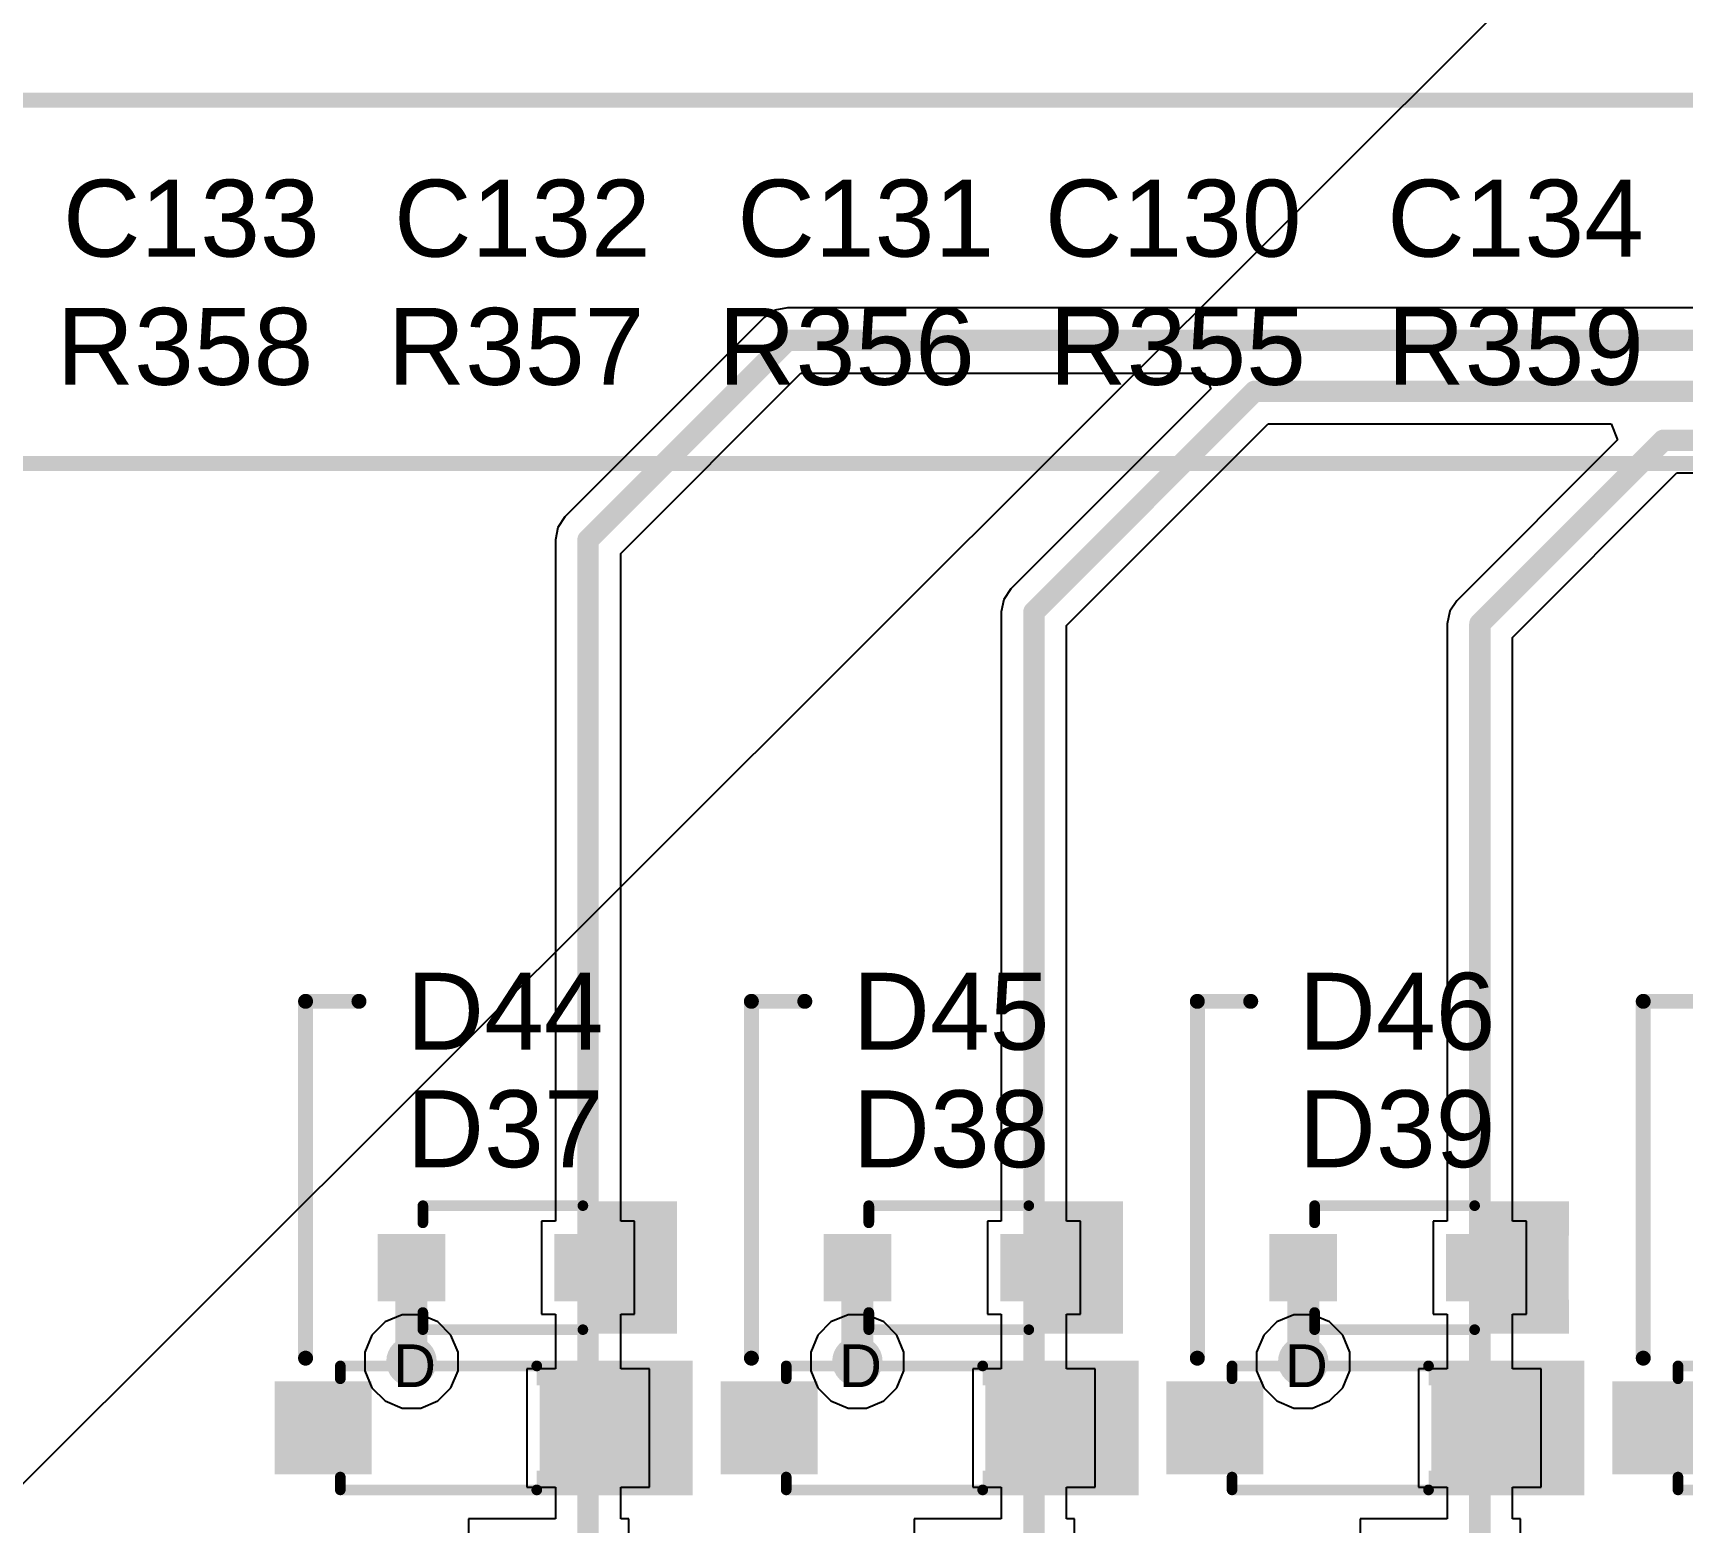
# Model space of a CAD drawing. Header units: inches. Extents: x -11 to 5428, y 0 to 5423.
# Drawn here: x 12.92 to 32.54, y 18.39 to 36.1 of the extents above; entities that cross this region are included whole.
import ezdxf

# ---------------------------------------------------------------- set-up
doc = ezdxf.new("R2010")
doc.units = ezdxf.units.IN
for name, color, linetype in [('Bottom Layer', 5, 'Continuous'), ('Bottom Solder', 6, 'Continuous'), ('Drill Drawing', 1, 'Continuous'), ('GND', 16, 'Continuous'), ('PWR', 76, 'Continuous'), ('Top Layer', 1, 'Continuous'), ('Top Overlay', 2, 'Continuous'), ('Top Paste', 8, 'Continuous'), ('Top Solder', 216, 'Continuous'), ('Via Holes', 16, 'Continuous')]:
    doc.layers.add(name, color=color, linetype=linetype)
doc.styles.add('Arial', font='', dxfattribs={"height": 0.2})
doc.styles.get('Arial').set_extended_font_data('Arial')

# ---------------------------------------------------------------- blocks, each defined once
blk = doc.blocks.new('SOD_123_79')
at = {"layer": 'Top Layer'}
for points in [[(-1.1, 0.45), (-1.1, -0.45), (-2.05, -0.45), (-2.05, 0.45)], [(2.05, 0.45), (2.05, -0.45), (1.1, -0.45), (1.1, 0.45)]]:
    blk.add_hatch(color=1, dxfattribs=at).paths.add_polyline_path(points)
at = {"layer": 'Top Overlay'}
for points in [[(0.965, 0.508), (2.819, 0.508), (2.819, 0.8), (0.965, 0.8)], [(2.12, -0.787), (2.819, -0.787), (2.819, 0.787), (2.12, 0.787)], [(0.965, -0.8), (2.819, -0.8), (2.819, -0.508), (0.965, -0.508)]]:
    blk.add_hatch(color=2, dxfattribs=at).paths.add_polyline_path(points)
at = {"layer": 'Top Paste'}
for points in [[(-1.1, 0.45), (-1.1, -0.45), (-2.05, -0.45), (-2.05, 0.45)], [(2.05, 0.45), (2.05, -0.45), (1.1, -0.45), (1.1, 0.45)]]:
    blk.add_hatch(color=8, dxfattribs=at).paths.add_polyline_path(points)
at = {"layer": 'Top Solder'}
for points in [[(-0.998, 0.552), (-0.998, -0.552), (-2.152, -0.552), (-2.152, 0.552)], [(2.152, 0.552), (2.152, -0.552), (0.998, -0.552), (0.998, 0.552)]]:
    blk.add_hatch(color=216, dxfattribs=at).paths.add_polyline_path(points)
at = {"layer": 'Top Overlay'}
for points in [[(-1.372, 0.737, 0.127, 0.127, 0), (0.965, 0.737, 0.127, 0.127, 0)], [(-1.372, 0.584, 0.127, 0.127, 0), (-1.372, 0.737, 0.127, 0.127, 0)], [(-1.372, -0.737, 0.127, 0.127, 0), (-1.372, -0.584, 0.127, 0.127, 0)], [(-1.372, -0.737, 0.127, 0.127, 0), (0.965, -0.737, 0.127, 0.127, 0)]]:
    blk.add_lwpolyline(points, format="xyseb", dxfattribs=at)
for points in [[(-1.403, 0.737, 0.0635, 0.0635, 1), (-1.34, 0.737, 0.0635, 0.0635, 1)], [(-1.403, 0.737, 0.0635, 0.0635, 1), (-1.34, 0.737, 0.0635, 0.0635, 1)], [(0.933, 0.737, 0.0635, 0.0635, 1), (0.997, 0.737, 0.0635, 0.0635, 1)], [(-1.403, 0.584, 0.0635, 0.0635, 1), (-1.34, 0.584, 0.0635, 0.0635, 1)], [(-1.403, -0.584, 0.0635, 0.0635, 1), (-1.34, -0.584, 0.0635, 0.0635, 1)], [(-1.403, -0.737, 0.0635, 0.0635, 1), (-1.34, -0.737, 0.0635, 0.0635, 1)], [(-1.403, -0.737, 0.0635, 0.0635, 1), (-1.34, -0.737, 0.0635, 0.0635, 1)], [(0.933, -0.737, 0.0635, 0.0635, 1), (0.997, -0.737, 0.0635, 0.0635, 1)]]:
    blk.add_lwpolyline(points, format="xyseb", close=True, dxfattribs=at)
blk = doc.blocks.new('SOD323F_84')
at = {"layer": 'Top Layer'}
for points in [[(-1.35, 0.3), (-0.75, 0.3), (-0.75, -0.3), (-1.35, -0.3)], [(0.75, 0.3), (1.35, 0.3), (1.35, -0.3), (0.75, -0.3)]]:
    blk.add_hatch(color=1, dxfattribs=at).paths.add_polyline_path(points)
at = {"layer": 'Top Overlay'}
for points in [[(0.989, 0.382), (2.109, 0.382), (2.109, 0.788), (0.989, 0.788)], [(1.422, -0.406), (2.108, -0.406), (2.108, 0.457), (1.422, 0.457)], [(0.989, -0.786), (2.109, -0.786), (2.109, -0.38), (0.989, -0.38)]]:
    blk.add_hatch(color=2, dxfattribs=at).paths.add_polyline_path(points)
at = {"layer": 'Top Paste'}
for points in [[(-1.35, 0.3), (-0.75, 0.3), (-0.75, -0.3), (-1.35, -0.3)], [(0.75, 0.3), (1.35, 0.3), (1.35, -0.3), (0.75, -0.3)]]:
    blk.add_hatch(color=8, dxfattribs=at).paths.add_polyline_path(points)
at = {"layer": 'Top Solder'}
for points in [[(-1.452, 0.402), (-0.648, 0.402), (-0.648, -0.402), (-1.452, -0.402)], [(0.648, 0.402), (1.452, 0.402), (1.452, -0.402), (0.648, -0.402)]]:
    blk.add_hatch(color=216, dxfattribs=at).paths.add_polyline_path(points)
at = {"layer": 'Top Overlay'}
for points in [[(-0.914, 0.533, 0.127, 0.127, 0), (-0.914, 0.737, 0.127, 0.127, 0)], [(-0.914, 0.737, 0.127, 0.127, 0), (0.988, 0.737, 0.127, 0.127, 0)], [(-0.914, -0.737, 0.127, 0.127, 0), (-0.914, -0.533, 0.127, 0.127, 0)], [(-0.914, -0.737, 0.127, 0.127, 0), (0.988, -0.737, 0.127, 0.127, 0)]]:
    blk.add_lwpolyline(points, format="xyseb", dxfattribs=at)
for points in [[(-0.946, 0.737, 0.0635, 0.0635, 1), (-0.883, 0.737, 0.0635, 0.0635, 1)], [(-0.946, 0.737, 0.0635, 0.0635, 1), (-0.883, 0.737, 0.0635, 0.0635, 1)], [(0.957, 0.737, 0.0635, 0.0635, 1), (1.02, 0.737, 0.0635, 0.0635, 1)], [(-0.946, 0.533, 0.0635, 0.0635, 1), (-0.883, 0.533, 0.0635, 0.0635, 1)], [(-0.946, -0.533, 0.0635, 0.0635, 1), (-0.883, -0.533, 0.0635, 0.0635, 1)], [(-0.946, -0.737, 0.0635, 0.0635, 1), (-0.883, -0.737, 0.0635, 0.0635, 1)], [(-0.946, -0.737, 0.0635, 0.0635, 1), (-0.883, -0.737, 0.0635, 0.0635, 1)], [(0.957, -0.737, 0.0635, 0.0635, 1), (1.02, -0.737, 0.0635, 0.0635, 1)]]:
    blk.add_lwpolyline(points, format="xyseb", close=True, dxfattribs=at)
blk = doc.blocks.new('SOD_123_85')
at = {"layer": 'Top Layer'}
for points in [[(-1.1, 0.45), (-1.1, -0.45), (-2.05, -0.45), (-2.05, 0.45)], [(2.05, 0.45), (2.05, -0.45), (1.1, -0.45), (1.1, 0.45)]]:
    blk.add_hatch(color=1, dxfattribs=at).paths.add_polyline_path(points)
at = {"layer": 'Top Overlay'}
for points in [[(0.965, 0.508), (2.819, 0.508), (2.819, 0.8), (0.965, 0.8)], [(2.12, -0.787), (2.819, -0.787), (2.819, 0.787), (2.12, 0.787)], [(0.965, -0.8), (2.819, -0.8), (2.819, -0.508), (0.965, -0.508)]]:
    blk.add_hatch(color=2, dxfattribs=at).paths.add_polyline_path(points)
at = {"layer": 'Top Paste'}
for points in [[(-1.1, 0.45), (-1.1, -0.45), (-2.05, -0.45), (-2.05, 0.45)], [(2.05, 0.45), (2.05, -0.45), (1.1, -0.45), (1.1, 0.45)]]:
    blk.add_hatch(color=8, dxfattribs=at).paths.add_polyline_path(points)
at = {"layer": 'Top Solder'}
for points in [[(-0.998, 0.552), (-0.998, -0.552), (-2.152, -0.552), (-2.152, 0.552)], [(2.152, 0.552), (2.152, -0.552), (0.998, -0.552), (0.998, 0.552)]]:
    blk.add_hatch(color=216, dxfattribs=at).paths.add_polyline_path(points)
at = {"layer": 'Top Overlay'}
for points in [[(-1.372, 0.737, 0.127, 0.127, 0), (0.965, 0.737, 0.127, 0.127, 0)], [(-1.372, 0.584, 0.127, 0.127, 0), (-1.372, 0.737, 0.127, 0.127, 0)], [(-1.372, -0.737, 0.127, 0.127, 0), (-1.372, -0.584, 0.127, 0.127, 0)], [(-1.372, -0.737, 0.127, 0.127, 0), (0.965, -0.737, 0.127, 0.127, 0)]]:
    blk.add_lwpolyline(points, format="xyseb", dxfattribs=at)
for points in [[(-1.403, 0.737, 0.0635, 0.0635, 1), (-1.34, 0.737, 0.0635, 0.0635, 1)], [(-1.403, 0.737, 0.0635, 0.0635, 1), (-1.34, 0.737, 0.0635, 0.0635, 1)], [(0.933, 0.737, 0.0635, 0.0635, 1), (0.997, 0.737, 0.0635, 0.0635, 1)], [(-1.403, 0.584, 0.0635, 0.0635, 1), (-1.34, 0.584, 0.0635, 0.0635, 1)], [(-1.403, -0.584, 0.0635, 0.0635, 1), (-1.34, -0.584, 0.0635, 0.0635, 1)], [(-1.403, -0.737, 0.0635, 0.0635, 1), (-1.34, -0.737, 0.0635, 0.0635, 1)], [(-1.403, -0.737, 0.0635, 0.0635, 1), (-1.34, -0.737, 0.0635, 0.0635, 1)], [(0.933, -0.737, 0.0635, 0.0635, 1), (0.997, -0.737, 0.0635, 0.0635, 1)]]:
    blk.add_lwpolyline(points, format="xyseb", close=True, dxfattribs=at)
blk = doc.blocks.new('SOD323F_87')
at = {"layer": 'Top Layer'}
for points in [[(-1.35, 0.3), (-0.75, 0.3), (-0.75, -0.3), (-1.35, -0.3)], [(0.75, 0.3), (1.35, 0.3), (1.35, -0.3), (0.75, -0.3)]]:
    blk.add_hatch(color=1, dxfattribs=at).paths.add_polyline_path(points)
at = {"layer": 'Top Overlay'}
for points in [[(0.989, 0.382), (2.109, 0.382), (2.109, 0.788), (0.989, 0.788)], [(1.422, -0.406), (2.108, -0.406), (2.108, 0.457), (1.422, 0.457)], [(0.989, -0.786), (2.109, -0.786), (2.109, -0.38), (0.989, -0.38)]]:
    blk.add_hatch(color=2, dxfattribs=at).paths.add_polyline_path(points)
at = {"layer": 'Top Paste'}
for points in [[(-1.35, 0.3), (-0.75, 0.3), (-0.75, -0.3), (-1.35, -0.3)], [(0.75, 0.3), (1.35, 0.3), (1.35, -0.3), (0.75, -0.3)]]:
    blk.add_hatch(color=8, dxfattribs=at).paths.add_polyline_path(points)
at = {"layer": 'Top Solder'}
for points in [[(-1.452, 0.402), (-0.648, 0.402), (-0.648, -0.402), (-1.452, -0.402)], [(0.648, 0.402), (1.452, 0.402), (1.452, -0.402), (0.648, -0.402)]]:
    blk.add_hatch(color=216, dxfattribs=at).paths.add_polyline_path(points)
at = {"layer": 'Top Overlay'}
for points in [[(-0.914, 0.533, 0.127, 0.127, 0), (-0.914, 0.737, 0.127, 0.127, 0)], [(-0.914, 0.737, 0.127, 0.127, 0), (0.988, 0.737, 0.127, 0.127, 0)], [(-0.914, -0.737, 0.127, 0.127, 0), (-0.914, -0.533, 0.127, 0.127, 0)], [(-0.914, -0.737, 0.127, 0.127, 0), (0.988, -0.737, 0.127, 0.127, 0)]]:
    blk.add_lwpolyline(points, format="xyseb", dxfattribs=at)
for points in [[(-0.946, 0.737, 0.0635, 0.0635, 1), (-0.883, 0.737, 0.0635, 0.0635, 1)], [(-0.946, 0.737, 0.0635, 0.0635, 1), (-0.883, 0.737, 0.0635, 0.0635, 1)], [(0.957, 0.737, 0.0635, 0.0635, 1), (1.02, 0.737, 0.0635, 0.0635, 1)], [(-0.946, 0.533, 0.0635, 0.0635, 1), (-0.883, 0.533, 0.0635, 0.0635, 1)], [(-0.946, -0.533, 0.0635, 0.0635, 1), (-0.883, -0.533, 0.0635, 0.0635, 1)], [(-0.946, -0.737, 0.0635, 0.0635, 1), (-0.883, -0.737, 0.0635, 0.0635, 1)], [(-0.946, -0.737, 0.0635, 0.0635, 1), (-0.883, -0.737, 0.0635, 0.0635, 1)], [(0.957, -0.737, 0.0635, 0.0635, 1), (1.02, -0.737, 0.0635, 0.0635, 1)]]:
    blk.add_lwpolyline(points, format="xyseb", close=True, dxfattribs=at)
blk = doc.blocks.new('SOD_123_88')
at = {"layer": 'Top Layer'}
for points in [[(-1.1, 0.45), (-1.1, -0.45), (-2.05, -0.45), (-2.05, 0.45)], [(2.05, 0.45), (2.05, -0.45), (1.1, -0.45), (1.1, 0.45)]]:
    blk.add_hatch(color=1, dxfattribs=at).paths.add_polyline_path(points)
at = {"layer": 'Top Overlay'}
for points in [[(0.965, 0.508), (2.819, 0.508), (2.819, 0.8), (0.965, 0.8)], [(2.12, -0.787), (2.819, -0.787), (2.819, 0.787), (2.12, 0.787)], [(0.965, -0.8), (2.819, -0.8), (2.819, -0.508), (0.965, -0.508)]]:
    blk.add_hatch(color=2, dxfattribs=at).paths.add_polyline_path(points)
at = {"layer": 'Top Paste'}
for points in [[(-1.1, 0.45), (-1.1, -0.45), (-2.05, -0.45), (-2.05, 0.45)], [(2.05, 0.45), (2.05, -0.45), (1.1, -0.45), (1.1, 0.45)]]:
    blk.add_hatch(color=8, dxfattribs=at).paths.add_polyline_path(points)
at = {"layer": 'Top Solder'}
for points in [[(-0.998, 0.552), (-0.998, -0.552), (-2.152, -0.552), (-2.152, 0.552)], [(2.152, 0.552), (2.152, -0.552), (0.998, -0.552), (0.998, 0.552)]]:
    blk.add_hatch(color=216, dxfattribs=at).paths.add_polyline_path(points)
at = {"layer": 'Top Overlay'}
for points in [[(-1.372, 0.737, 0.127, 0.127, 0), (0.965, 0.737, 0.127, 0.127, 0)], [(-1.372, 0.584, 0.127, 0.127, 0), (-1.372, 0.737, 0.127, 0.127, 0)], [(-1.372, -0.737, 0.127, 0.127, 0), (-1.372, -0.584, 0.127, 0.127, 0)], [(-1.372, -0.737, 0.127, 0.127, 0), (0.965, -0.737, 0.127, 0.127, 0)]]:
    blk.add_lwpolyline(points, format="xyseb", dxfattribs=at)
for points in [[(-1.403, 0.737, 0.0635, 0.0635, 1), (-1.34, 0.737, 0.0635, 0.0635, 1)], [(-1.403, 0.737, 0.0635, 0.0635, 1), (-1.34, 0.737, 0.0635, 0.0635, 1)], [(0.933, 0.737, 0.0635, 0.0635, 1), (0.997, 0.737, 0.0635, 0.0635, 1)], [(-1.403, 0.584, 0.0635, 0.0635, 1), (-1.34, 0.584, 0.0635, 0.0635, 1)], [(-1.403, -0.584, 0.0635, 0.0635, 1), (-1.34, -0.584, 0.0635, 0.0635, 1)], [(-1.403, -0.737, 0.0635, 0.0635, 1), (-1.34, -0.737, 0.0635, 0.0635, 1)], [(-1.403, -0.737, 0.0635, 0.0635, 1), (-1.34, -0.737, 0.0635, 0.0635, 1)], [(0.933, -0.737, 0.0635, 0.0635, 1), (0.997, -0.737, 0.0635, 0.0635, 1)]]:
    blk.add_lwpolyline(points, format="xyseb", close=True, dxfattribs=at)
blk = doc.blocks.new('SOD323F_90')
at = {"layer": 'Top Layer'}
for points in [[(-1.35, 0.3), (-0.75, 0.3), (-0.75, -0.3), (-1.35, -0.3)], [(0.75, 0.3), (1.35, 0.3), (1.35, -0.3), (0.75, -0.3)]]:
    blk.add_hatch(color=1, dxfattribs=at).paths.add_polyline_path(points)
at = {"layer": 'Top Overlay'}
for points in [[(0.989, 0.382), (2.109, 0.382), (2.109, 0.788), (0.989, 0.788)], [(1.422, -0.406), (2.108, -0.406), (2.108, 0.457), (1.422, 0.457)], [(0.989, -0.786), (2.109, -0.786), (2.109, -0.38), (0.989, -0.38)]]:
    blk.add_hatch(color=2, dxfattribs=at).paths.add_polyline_path(points)
at = {"layer": 'Top Paste'}
for points in [[(-1.35, 0.3), (-0.75, 0.3), (-0.75, -0.3), (-1.35, -0.3)], [(0.75, 0.3), (1.35, 0.3), (1.35, -0.3), (0.75, -0.3)]]:
    blk.add_hatch(color=8, dxfattribs=at).paths.add_polyline_path(points)
at = {"layer": 'Top Solder'}
for points in [[(-1.452, 0.402), (-0.648, 0.402), (-0.648, -0.402), (-1.452, -0.402)], [(0.648, 0.402), (1.452, 0.402), (1.452, -0.402), (0.648, -0.402)]]:
    blk.add_hatch(color=216, dxfattribs=at).paths.add_polyline_path(points)
at = {"layer": 'Top Overlay'}
for points in [[(-0.914, 0.533, 0.127, 0.127, 0), (-0.914, 0.737, 0.127, 0.127, 0)], [(-0.914, 0.737, 0.127, 0.127, 0), (0.988, 0.737, 0.127, 0.127, 0)], [(-0.914, -0.737, 0.127, 0.127, 0), (-0.914, -0.533, 0.127, 0.127, 0)], [(-0.914, -0.737, 0.127, 0.127, 0), (0.988, -0.737, 0.127, 0.127, 0)]]:
    blk.add_lwpolyline(points, format="xyseb", dxfattribs=at)
for points in [[(-0.946, 0.737, 0.0635, 0.0635, 1), (-0.883, 0.737, 0.0635, 0.0635, 1)], [(-0.946, 0.737, 0.0635, 0.0635, 1), (-0.883, 0.737, 0.0635, 0.0635, 1)], [(0.957, 0.737, 0.0635, 0.0635, 1), (1.02, 0.737, 0.0635, 0.0635, 1)], [(-0.946, 0.533, 0.0635, 0.0635, 1), (-0.883, 0.533, 0.0635, 0.0635, 1)], [(-0.946, -0.533, 0.0635, 0.0635, 1), (-0.883, -0.533, 0.0635, 0.0635, 1)], [(-0.946, -0.737, 0.0635, 0.0635, 1), (-0.883, -0.737, 0.0635, 0.0635, 1)], [(-0.946, -0.737, 0.0635, 0.0635, 1), (-0.883, -0.737, 0.0635, 0.0635, 1)], [(0.957, -0.737, 0.0635, 0.0635, 1), (1.02, -0.737, 0.0635, 0.0635, 1)]]:
    blk.add_lwpolyline(points, format="xyseb", close=True, dxfattribs=at)
blk = doc.blocks.new('SOD_123_91')
at = {"layer": 'Top Layer'}
for points in [[(-1.1, 0.45), (-1.1, -0.45), (-2.05, -0.45), (-2.05, 0.45)], [(2.05, 0.45), (2.05, -0.45), (1.1, -0.45), (1.1, 0.45)]]:
    blk.add_hatch(color=1, dxfattribs=at).paths.add_polyline_path(points)
at = {"layer": 'Top Overlay'}
for points in [[(0.965, 0.508), (2.819, 0.508), (2.819, 0.8), (0.965, 0.8)], [(2.12, -0.787), (2.819, -0.787), (2.819, 0.787), (2.12, 0.787)], [(0.965, -0.8), (2.819, -0.8), (2.819, -0.508), (0.965, -0.508)]]:
    blk.add_hatch(color=2, dxfattribs=at).paths.add_polyline_path(points)
at = {"layer": 'Top Paste'}
for points in [[(-1.1, 0.45), (-1.1, -0.45), (-2.05, -0.45), (-2.05, 0.45)], [(2.05, 0.45), (2.05, -0.45), (1.1, -0.45), (1.1, 0.45)]]:
    blk.add_hatch(color=8, dxfattribs=at).paths.add_polyline_path(points)
at = {"layer": 'Top Solder'}
for points in [[(-0.998, 0.552), (-0.998, -0.552), (-2.152, -0.552), (-2.152, 0.552)], [(2.152, 0.552), (2.152, -0.552), (0.998, -0.552), (0.998, 0.552)]]:
    blk.add_hatch(color=216, dxfattribs=at).paths.add_polyline_path(points)
at = {"layer": 'Top Overlay'}
for points in [[(-1.372, 0.737, 0.127, 0.127, 0), (0.965, 0.737, 0.127, 0.127, 0)], [(-1.372, 0.584, 0.127, 0.127, 0), (-1.372, 0.737, 0.127, 0.127, 0)], [(-1.372, -0.737, 0.127, 0.127, 0), (-1.372, -0.584, 0.127, 0.127, 0)], [(-1.372, -0.737, 0.127, 0.127, 0), (0.965, -0.737, 0.127, 0.127, 0)]]:
    blk.add_lwpolyline(points, format="xyseb", dxfattribs=at)
for points in [[(-1.403, 0.737, 0.0635, 0.0635, 1), (-1.34, 0.737, 0.0635, 0.0635, 1)], [(-1.403, 0.737, 0.0635, 0.0635, 1), (-1.34, 0.737, 0.0635, 0.0635, 1)], [(0.933, 0.737, 0.0635, 0.0635, 1), (0.997, 0.737, 0.0635, 0.0635, 1)], [(-1.403, 0.584, 0.0635, 0.0635, 1), (-1.34, 0.584, 0.0635, 0.0635, 1)], [(-1.403, -0.584, 0.0635, 0.0635, 1), (-1.34, -0.584, 0.0635, 0.0635, 1)], [(-1.403, -0.737, 0.0635, 0.0635, 1), (-1.34, -0.737, 0.0635, 0.0635, 1)], [(-1.403, -0.737, 0.0635, 0.0635, 1), (-1.34, -0.737, 0.0635, 0.0635, 1)], [(0.933, -0.737, 0.0635, 0.0635, 1), (0.997, -0.737, 0.0635, 0.0635, 1)]]:
    blk.add_lwpolyline(points, format="xyseb", close=True, dxfattribs=at)

msp = doc.modelspace()

# ---------------------------------------------------------------- hatches: boundary and pattern name
at = {"layer": 'Bottom Layer'}
h = msp.add_hatch(color=5, dxfattribs=at)
edge = h.paths.add_edge_path()
edge.add_arc((17.42, 20.312), 0.3, 0, 360)
h = msp.add_hatch(color=5, dxfattribs=at)
edge = h.paths.add_edge_path()
edge.add_arc((22.723, 20.312), 0.3, 0, 360)
h = msp.add_hatch(color=5, dxfattribs=at)
edge = h.paths.add_edge_path()
edge.add_arc((28.025, 20.312), 0.3, 0, 360)
at = {"layer": 'GND'}
h = msp.add_hatch(color=16, dxfattribs=at)
edge = h.paths.add_edge_path()
edge.add_arc((17.42, 20.312), 0.3, 0, 360)
h = msp.add_hatch(color=16, dxfattribs=at)
edge = h.paths.add_edge_path()
edge.add_arc((22.723, 20.312), 0.3, 0, 360)
h = msp.add_hatch(color=16, dxfattribs=at)
edge = h.paths.add_edge_path()
edge.add_arc((28.025, 20.312), 0.3, 0, 360)
at = {"layer": 'PWR'}
h = msp.add_hatch(color=76, dxfattribs=at)
edge = h.paths.add_edge_path()
edge.add_arc((17.42, 20.312), 0.3, 0, 360)
h = msp.add_hatch(color=76, dxfattribs=at)
edge = h.paths.add_edge_path()
edge.add_arc((22.723, 20.312), 0.3, 0, 360)
h = msp.add_hatch(color=76, dxfattribs=at)
edge = h.paths.add_edge_path()
edge.add_arc((28.025, 20.312), 0.3, 0, 360)
at = {"layer": 'Top Layer'}
h = msp.add_hatch(color=1, dxfattribs=at)
edge = h.paths.add_edge_path()
edge.add_arc((17.42, 20.312), 0.3, 0, 360)
h = msp.add_hatch(color=1, dxfattribs=at)
edge = h.paths.add_edge_path()
edge.add_arc((22.723, 20.312), 0.3, 0, 360)
h = msp.add_hatch(color=1, dxfattribs=at)
edge = h.paths.add_edge_path()
edge.add_arc((28.025, 20.312), 0.3, 0, 360)
at = {"layer": 'Via Holes'}
h = msp.add_hatch(color=7, dxfattribs=at)
edge = h.paths.add_edge_path()
edge.add_arc((17.42, 20.312), 0.15, 0, 360)
h = msp.add_hatch(color=7, dxfattribs=at)
edge = h.paths.add_edge_path()
edge.add_arc((22.723, 20.312), 0.15, 0, 360)
h = msp.add_hatch(color=7, dxfattribs=at)
edge = h.paths.add_edge_path()
edge.add_arc((28.025, 20.312), 0.15, 0, 360)

# ---------------------------------------------------------------- linework, layer by layer
at = {"layer": 'Bottom Solder'}
msp.add_line((6.245, 12.319), (5427.557, 5423.366), dxfattribs=at)
at = {"layer": 'PWR'}
for p, q in [((17.31, 20.866), (17.106, 20.782)), ((17.53, 20.866), (17.31, 20.866)), ((17.734, 20.782), (17.53, 20.866)), ((22.613, 20.866), (22.409, 20.782)), ((22.833, 20.866), (22.613, 20.866)), ((23.037, 20.782), (22.833, 20.866)), ((27.915, 20.866), (27.712, 20.782)), ((28.136, 20.866), (27.915, 20.866)), ((28.339, 20.782), (28.136, 20.866)), ((16.95, 20.626), (16.866, 20.422)), ((17.106, 20.782), (16.95, 20.626)), ((17.89, 20.626), (17.734, 20.782)), ((17.974, 20.422), (17.89, 20.626)), ((22.253, 20.626), (22.169, 20.422)), ((22.409, 20.782), (22.253, 20.626)), ((23.192, 20.626), (23.037, 20.782)), ((23.277, 20.422), (23.192, 20.626)), ((27.556, 20.626), (27.471, 20.422)), ((27.712, 20.782), (27.556, 20.626)), ((28.495, 20.626), (28.339, 20.782)), ((28.579, 20.422), (28.495, 20.626)), ((16.866, 20.422), (16.866, 20.202)), ((17.974, 20.202), (17.974, 20.422)), ((22.169, 20.422), (22.169, 20.202)), ((23.277, 20.202), (23.277, 20.422)), ((27.471, 20.422), (27.471, 20.202)), ((28.579, 20.202), (28.579, 20.422)), ((16.866, 20.202), (16.95, 19.998)), ((17.89, 19.998), (17.974, 20.202)), ((22.169, 20.202), (22.253, 19.998)), ((23.192, 19.998), (23.277, 20.202)), ((27.471, 20.202), (27.556, 19.998)), ((28.495, 19.998), (28.579, 20.202)), ((16.95, 19.998), (17.106, 19.842)), ((17.106, 19.842), (17.31, 19.758)), ((17.53, 19.758), (17.734, 19.842)), ((17.734, 19.842), (17.89, 19.998)), ((22.253, 19.998), (22.409, 19.842)), ((22.409, 19.842), (22.613, 19.758)), ((22.833, 19.758), (23.037, 19.842)), ((23.037, 19.842), (23.192, 19.998)), ((27.556, 19.998), (27.712, 19.842)), ((27.712, 19.842), (27.915, 19.758)), ((28.136, 19.758), (28.339, 19.842)), ((28.339, 19.842), (28.495, 19.998)), ((17.31, 19.758), (17.53, 19.758)), ((22.613, 19.758), (22.833, 19.758)), ((27.915, 19.758), (28.136, 19.758))]:
    msp.add_line(p, q, dxfattribs=at)
at = {"layer": 'Top Layer'}
for p, q in [((21.742, 32.809), (21.616, 32.724)), ((21.891, 32.838), (21.742, 32.809)), ((81.255, 32.838), (21.891, 32.838)), ((21.616, 32.724), (19.245, 30.353)), ((19.908, 29.918), (22.052, 32.061)), ((22.052, 32.061), (26.847, 32.061)), ((26.847, 32.061), (26.925, 31.873)), ((26.925, 31.873), (24.548, 29.496)), ((25.211, 29.061), (27.607, 31.457)), ((27.607, 31.457), (31.686, 31.457)), ((31.686, 31.457), (31.764, 31.269)), ((31.764, 31.269), (29.851, 29.356)), ((30.514, 28.92), (32.468, 30.874)), ((32.468, 30.874), (36.71, 30.874)), ((19.161, 30.227), (19.131, 30.079)), ((19.245, 30.353), (19.161, 30.227)), ((19.131, 30.079), (19.131, 21.981)), ((19.908, 21.981), (19.908, 29.918)), ((24.548, 29.496), (24.464, 29.37)), ((24.464, 29.37), (24.434, 29.222)), ((29.851, 29.356), (29.767, 29.23)), ((24.434, 29.222), (24.434, 21.981)), ((25.211, 21.981), (25.211, 29.061)), ((29.767, 29.23), (29.737, 29.081)), ((29.737, 29.081), (29.737, 21.981)), ((30.514, 21.981), (30.514, 28.92)), ((19.131, 21.981), (18.966, 21.981)), ((18.966, 21.981), (18.966, 20.873)), ((20.074, 21.981), (19.908, 21.981)), ((20.074, 20.873), (20.074, 21.981)), ((24.434, 21.981), (24.269, 21.981)), ((24.269, 21.981), (24.269, 20.873)), ((25.377, 21.981), (25.211, 21.981)), ((25.377, 20.873), (25.377, 21.981)), ((29.737, 21.981), (29.571, 21.981)), ((29.571, 21.981), (29.571, 20.873)), ((30.679, 21.981), (30.514, 21.981)), ((30.679, 20.873), (30.679, 21.981)), ((18.966, 20.873), (19.131, 20.873)), ((19.131, 20.873), (19.131, 20.226)), ((19.908, 20.226), (19.908, 20.873)), ((19.908, 20.873), (20.074, 20.873)), ((24.269, 20.873), (24.434, 20.873)), ((24.434, 20.873), (24.434, 20.226)), ((25.211, 20.226), (25.211, 20.873)), ((25.211, 20.873), (25.377, 20.873)), ((29.571, 20.873), (29.737, 20.873)), ((29.737, 20.873), (29.737, 20.226)), ((30.514, 20.226), (30.514, 20.873)), ((30.514, 20.873), (30.679, 20.873)), ((19.131, 20.226), (18.791, 20.226)), ((18.791, 20.226), (18.791, 18.818)), ((20.249, 20.226), (19.908, 20.226)), ((20.249, 18.818), (20.249, 20.226)), ((24.434, 20.226), (24.094, 20.226)), ((24.094, 20.226), (24.094, 18.818)), ((25.552, 20.226), (25.211, 20.226)), ((25.552, 18.818), (25.552, 20.226)), ((29.737, 20.226), (29.396, 20.226)), ((29.396, 20.226), (29.396, 18.818)), ((30.854, 20.226), (30.514, 20.226)), ((30.854, 18.818), (30.854, 20.226)), ((18.791, 18.818), (19.131, 18.818)), ((19.131, 18.818), (19.131, 18.443)), ((19.908, 18.443), (19.908, 18.818)), ((19.908, 18.818), (20.249, 18.818)), ((24.094, 18.818), (24.434, 18.818)), ((24.434, 18.818), (24.434, 18.443)), ((25.211, 18.443), (25.211, 18.818)), ((25.211, 18.818), (25.552, 18.818)), ((29.396, 18.818), (29.737, 18.818)), ((29.737, 18.818), (29.737, 18.443)), ((30.514, 18.443), (30.514, 18.818)), ((30.514, 18.818), (30.854, 18.818)), ((19.131, 18.443), (18.098, 18.443)), ((18.098, 18.443), (18.098, 17.3)), ((20.003, 18.443), (19.908, 18.443)), ((20.003, 17.3), (20.003, 18.443)), ((24.434, 18.443), (23.4, 18.443)), ((23.4, 18.443), (23.4, 17.3)), ((25.305, 18.443), (25.211, 18.443)), ((25.305, 17.3), (25.305, 18.443)), ((29.737, 18.443), (28.703, 18.443)), ((28.703, 18.443), (28.703, 17.3)), ((30.608, 18.443), (30.514, 18.443)), ((30.608, 17.3), (30.608, 18.443))]:
    msp.add_line(p, q, dxfattribs=at)
for points in [[(19.52, 30.079, 0.254, 0.254, 0), (21.891, 32.45, 0.254, 0.254, 0)], [(21.891, 32.45, 0.254, 0.254, 0), (121.502, 32.45, 0.254, 0.254, 0)], [(24.823, 29.222, 0.254, 0.254, 0), (27.446, 31.845, 0.254, 0.254, 0)], [(27.446, 31.845, 0.254, 0.254, 0), (121.753, 31.845, 0.254, 0.254, 0)], [(30.125, 29.081, 0.254, 0.254, 0), (32.307, 31.263, 0.254, 0.254, 0)], [(32.307, 31.263, 0.254, 0.254, 0), (121.994, 31.263, 0.254, 0.254, 0)], [(19.52, 21.427, 0.254, 0.254, 0), (19.52, 30.079, 0.254, 0.254, 0)], [(24.823, 21.427, 0.254, 0.254, 0), (24.823, 29.222, 0.254, 0.254, 0)], [(30.125, 21.427, 0.254, 0.254, 0), (30.125, 29.081, 0.254, 0.254, 0)], [(17.42, 20.312, 0.381, 0.381, 0), (17.42, 21.427, 0.381, 0.381, 0)], [(22.723, 20.312, 0.381, 0.381, 0), (22.723, 21.427, 0.381, 0.381, 0)], [(28.025, 20.312, 0.381, 0.381, 0), (28.025, 21.427, 0.381, 0.381, 0)], [(19.52, 19.522, 0.254, 0.254, 0), (19.52, 21.427, 0.254, 0.254, 0)], [(24.823, 19.522, 0.254, 0.254, 0), (24.823, 21.427, 0.254, 0.254, 0)], [(30.125, 19.522, 0.254, 0.254, 0), (30.125, 21.427, 0.254, 0.254, 0)], [(19.52, 17.871, 0.254, 0.254, 0), (19.52, 19.522, 0.254, 0.254, 0)], [(24.823, 17.871, 0.254, 0.254, 0), (24.823, 19.522, 0.254, 0.254, 0)], [(30.125, 17.871, 0.254, 0.254, 0), (30.125, 19.522, 0.254, 0.254, 0)]]:
    msp.add_lwpolyline(points, format="xyseb", dxfattribs=at)
for points in [[(21.828, 32.45, 0.127, 0.127, 1), (21.955, 32.45, 0.127, 0.127, 1)], [(21.828, 32.45, 0.127, 0.127, 1), (21.955, 32.45, 0.127, 0.127, 1)], [(27.383, 31.845, 0.127, 0.127, 1), (27.51, 31.845, 0.127, 0.127, 1)], [(27.383, 31.845, 0.127, 0.127, 1), (27.51, 31.845, 0.127, 0.127, 1)], [(32.244, 31.263, 0.127, 0.127, 1), (32.371, 31.263, 0.127, 0.127, 1)], [(32.244, 31.263, 0.127, 0.127, 1), (32.371, 31.263, 0.127, 0.127, 1)], [(19.456, 30.079, 0.127, 0.127, 1), (19.583, 30.079, 0.127, 0.127, 1)], [(19.456, 30.079, 0.127, 0.127, 1), (19.583, 30.079, 0.127, 0.127, 1)], [(24.759, 29.222, 0.127, 0.127, 1), (24.886, 29.222, 0.127, 0.127, 1)], [(24.759, 29.222, 0.127, 0.127, 1), (24.886, 29.222, 0.127, 0.127, 1)], [(30.062, 29.081, 0.127, 0.127, 1), (30.189, 29.081, 0.127, 0.127, 1)], [(30.062, 29.081, 0.127, 0.127, 1), (30.189, 29.081, 0.127, 0.127, 1)], [(17.325, 21.427, 0.191, 0.191, 1), (17.515, 21.427, 0.191, 0.191, 1)], [(22.627, 21.427, 0.191, 0.191, 1), (22.818, 21.427, 0.191, 0.191, 1)], [(27.93, 21.427, 0.191, 0.191, 1), (28.121, 21.427, 0.191, 0.191, 1)], [(19.456, 21.427, 0.127, 0.127, 1), (19.583, 21.427, 0.127, 0.127, 1)], [(19.456, 21.427, 0.127, 0.127, 1), (19.583, 21.427, 0.127, 0.127, 1)], [(24.759, 21.427, 0.127, 0.127, 1), (24.886, 21.427, 0.127, 0.127, 1)], [(24.759, 21.427, 0.127, 0.127, 1), (24.886, 21.427, 0.127, 0.127, 1)], [(30.062, 21.427, 0.127, 0.127, 1), (30.189, 21.427, 0.127, 0.127, 1)], [(30.062, 21.427, 0.127, 0.127, 1), (30.189, 21.427, 0.127, 0.127, 1)], [(17.325, 20.312, 0.191, 0.191, 1), (17.515, 20.312, 0.191, 0.191, 1)], [(22.627, 20.312, 0.191, 0.191, 1), (22.818, 20.312, 0.191, 0.191, 1)], [(27.93, 20.312, 0.191, 0.191, 1), (28.121, 20.312, 0.191, 0.191, 1)], [(19.456, 19.522, 0.127, 0.127, 1), (19.583, 19.522, 0.127, 0.127, 1)], [(19.456, 19.522, 0.127, 0.127, 1), (19.583, 19.522, 0.127, 0.127, 1)], [(24.759, 19.522, 0.127, 0.127, 1), (24.886, 19.522, 0.127, 0.127, 1)], [(24.759, 19.522, 0.127, 0.127, 1), (24.886, 19.522, 0.127, 0.127, 1)], [(30.062, 19.522, 0.127, 0.127, 1), (30.189, 19.522, 0.127, 0.127, 1)], [(30.062, 19.522, 0.127, 0.127, 1), (30.189, 19.522, 0.127, 0.127, 1)]]:
    msp.add_lwpolyline(points, format="xyseb", close=True, dxfattribs=at)
at = {"layer": 'Top Overlay'}
for points in [[(12.446, 35.306, 0.178, 0.178, 0), (55.832, 35.306, 0.178, 0.178, 0)], [(12.446, 30.988, 0.178, 0.178, 0), (55.832, 30.988, 0.178, 0.178, 0)], [(16.16, 20.351, 0.178, 0.178, 0), (16.16, 24.593, 0.178, 0.178, 0)], [(16.16, 24.593, 0.178, 0.178, 0), (16.795, 24.593, 0.178, 0.178, 0)], [(21.463, 20.351, 0.178, 0.178, 0), (21.463, 24.593, 0.178, 0.178, 0)], [(21.463, 24.593, 0.178, 0.178, 0), (22.098, 24.593, 0.178, 0.178, 0)], [(26.766, 20.351, 0.178, 0.178, 0), (26.766, 24.593, 0.178, 0.178, 0)], [(26.766, 24.593, 0.178, 0.178, 0), (27.401, 24.593, 0.178, 0.178, 0)], [(32.068, 20.351, 0.178, 0.178, 0), (32.068, 24.593, 0.178, 0.178, 0)], [(32.068, 24.593, 0.178, 0.178, 0), (32.703, 24.593, 0.178, 0.178, 0)]]:
    msp.add_lwpolyline(points, format="xyseb", dxfattribs=at)
for points in [[(16.116, 24.593, 0.0889, 0.0889, 1), (16.205, 24.593, 0.0889, 0.0889, 1)], [(16.116, 24.593, 0.0889, 0.0889, 1), (16.205, 24.593, 0.0889, 0.0889, 1)], [(16.751, 24.593, 0.0889, 0.0889, 1), (16.84, 24.593, 0.0889, 0.0889, 1)], [(21.418, 24.593, 0.0889, 0.0889, 1), (21.507, 24.593, 0.0889, 0.0889, 1)], [(21.418, 24.593, 0.0889, 0.0889, 1), (21.507, 24.593, 0.0889, 0.0889, 1)], [(22.053, 24.593, 0.0889, 0.0889, 1), (22.142, 24.593, 0.0889, 0.0889, 1)], [(26.721, 24.593, 0.0889, 0.0889, 1), (26.81, 24.593, 0.0889, 0.0889, 1)], [(26.721, 24.593, 0.0889, 0.0889, 1), (26.81, 24.593, 0.0889, 0.0889, 1)], [(27.356, 24.593, 0.0889, 0.0889, 1), (27.445, 24.593, 0.0889, 0.0889, 1)], [(32.024, 24.593, 0.0889, 0.0889, 1), (32.113, 24.593, 0.0889, 0.0889, 1)], [(32.024, 24.593, 0.0889, 0.0889, 1), (32.113, 24.593, 0.0889, 0.0889, 1)], [(16.116, 20.351, 0.0889, 0.0889, 1), (16.205, 20.351, 0.0889, 0.0889, 1)], [(21.418, 20.351, 0.0889, 0.0889, 1), (21.507, 20.351, 0.0889, 0.0889, 1)], [(26.721, 20.351, 0.0889, 0.0889, 1), (26.81, 20.351, 0.0889, 0.0889, 1)], [(32.024, 20.351, 0.0889, 0.0889, 1), (32.113, 20.351, 0.0889, 0.0889, 1)]]:
    msp.add_lwpolyline(points, format="xyseb", close=True, dxfattribs=at)
at = {"layer": 'Top Solder'}
msp.add_line((6.245, 12.319), (5427.557, 5423.366), dxfattribs=at)

# ---------------------------------------------------------------- block references
for name, p in [('SOD323F_90', (18.47, 21.427)), ('SOD323F_87', (23.773, 21.427)), ('SOD323F_84', (29.075, 21.427)), ('SOD_123_91', (17.945, 19.522)), ('SOD_123_88', (23.248, 19.522)), ('SOD_123_85', (28.55, 19.522)), ('SOD_123_79', (33.853, 19.522))]:
    msp.add_blockref(name, p)

# ---------------------------------------------------------------- texts
at = {"layer": 'Drill Drawing', "style": 'Arial'}
for p in [(17.2, 20.007), (22.503, 20.007), (27.805, 20.007)]:
    msp.add_text('D', height=0.508, dxfattribs=at).set_placement(p)
at = {"layer": 'Top Overlay', "style": 'Arial'}
for s, p in [('C133', (13.275, 33.446)), ('C132', (17.212, 33.446)), ('C131', (21.295, 33.446)), ('C130', (24.952, 33.446)), ('C134', (29.023, 33.446)), ('R358', (13.199, 31.922)), ('R357', (17.136, 31.922)), ('R356', (21.066, 31.922)), ('R355', (25.003, 31.922)), ('R359', (29.023, 31.922)), ('D44', (17.361, 24.018)), ('D45', (22.664, 24.018)), ('D46', (27.967, 24.018)), ('D37', (17.361, 22.621)), ('D38', (22.664, 22.621)), ('D39', (27.967, 22.621))]:
    msp.add_text(s, height=0.9144, dxfattribs=at).set_placement(p)

doc.saveas('drawing.dxf')
